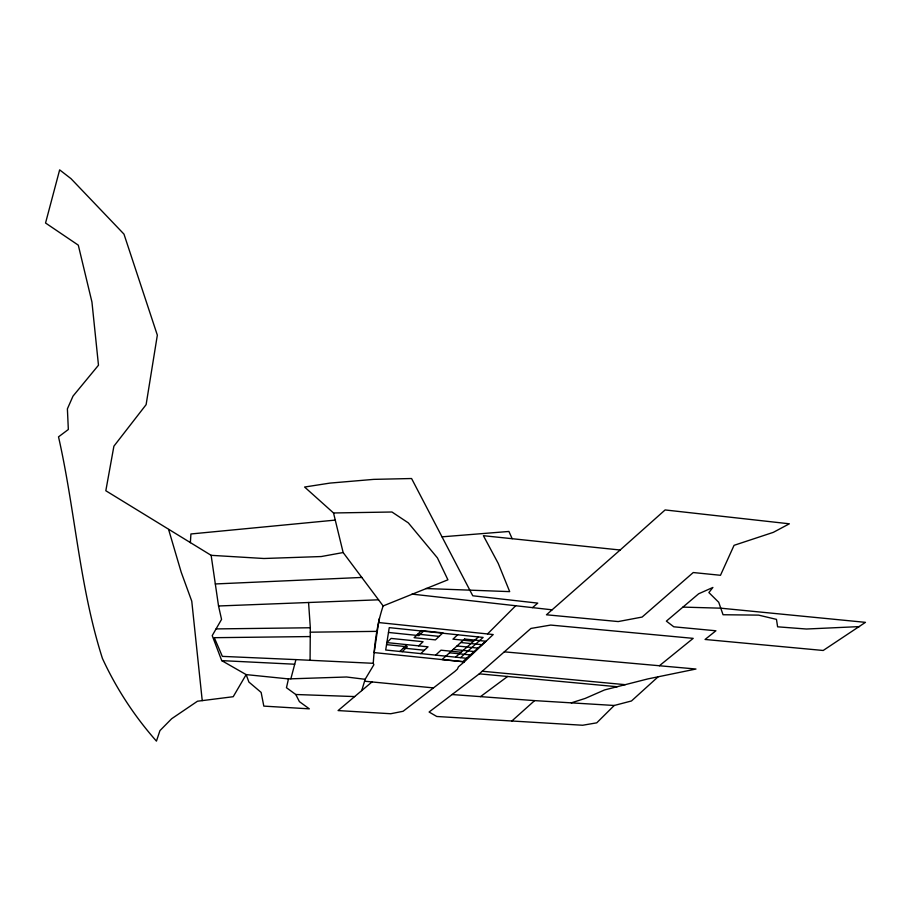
<?xml version="1.0" encoding="UTF-8"?>
<svg xmlns="http://www.w3.org/2000/svg" width="911" height="911" viewBox="0 0 911 911"><rect width="100%" height="100%" fill="white"/><g stroke="black" fill="none" stroke-linecap="round" stroke-linejoin="round"><path stroke-width="1.37" d="M310.07 660.281L310.321 627.759L308.567 602.501M190.365 542.705L190.923 533.971L335.259 520.101M361.735 690.595L365.14 679.31L373.886 664.723L373.259 663.31C374.535 643.929 376.903 624.422 383.144 605.94L447.916 579.806L437.405 557.874L408.322 522.88L391.958 512.005L333.528 512.973L304.593 487.032L329.976 483.092L373.772 479.368L411.578 478.526L472.775 595.783L537.741 603.116L532.514 607.626M378.589 622.532L374.193 652.583L464.303 661.864L493.193 634.546L378.589 622.532L379.352 618.444M288.468 678.9L286.464 687.714L295.768 694.501L299.412 701.641L309.33 708.849L263.814 706.116L261.138 692.417L248.897 682.043L246.152 674.607L221.726 660.623L212.217 635.616L221.555 619.389L218.538 605.986L211.136 555.323L105.824 490.744L113.898 446.185L146.113 404.666L157.341 335.168L123.976 234.127L70.99 178.647L59.648 169.879L45.55 223.013L78.3 245.161L91.943 302.031L98.479 365.22L73.005 396.126L67.391 408.857L68.336 429.491L58.52 436.859C75.18 510.308 79.428 586.513 102.419 658.402C116.266 688.488 134.498 716.331 156.441 741.121L159.937 730.633L171.655 718.733L197.482 701.219L233.216 696.71L246.152 674.607L288.468 678.9L346.579 676.998L365.14 679.31M290.86 678.82L295.927 659.61L373.259 663.31M515.706 605.747L487.522 633.954M658.049 676.873L631.471 700.969L614.23 705.478L596.751 722.833L582.687 725.247L436.779 716.49L429.104 712.026L479.3 673.833L530.919 628.442L550.699 625.071L693.191 638.36L659.405 665.747M399.792 651.513L406.91 644.658M402.184 651.684L407.308 646.753L386.549 644.635M423.49 631.209L418.912 635.616L388.485 632.45M418.684 645.865L423.057 641.708L391.115 638.417L386.868 642.597L428.033 646.821L420.768 653.642M435.686 655.077L440.981 650.192L461.125 652.253M457.686 634.773L452.949 639.146L473.526 641.276M460.602 657.605L483.115 637.427L389.248 627.633L385.695 650.01L466.546 658.289M511.857 721L534.62 700.616L614.23 705.478M620.14 550.016L665.11 509.944L789.359 523.802L773.314 532.354L734.061 545.325L720.487 575.285L693.248 572.541L642.107 617.066L618.205 621.564L546.452 614.788L620.14 550.016L483.388 535.691L498.249 563.442L509.693 591.626L425.881 588.529M455.648 657.104L478.434 636.937M371.995 681.929L338.095 710.569L390.739 713.734L403.095 711.286L454.794 671.487L457.413 669.118L458.415 666.818L464.303 661.864M480.496 696.63L507.609 676.474M859.483 626.597L806.44 629.023L777.607 626.814L776.468 619.378L758.59 615.119L723.049 614.743L718.722 602.285L708.883 592.56L712.892 587.458L698.646 593.79L666.374 621.131L673.798 626.802L715.909 630.776L705.068 639.465L823.191 650.477L865.45 622.35L720.76 608.184L682.931 607.102M571.277 702.859L585.204 698.418L604.597 689.923L647.823 678.923L695.97 669.027L504.307 651.843M383.144 605.94L343.151 552.544L321.264 556.541L263.905 558.5L211.136 555.323M442.04 536.83L508.919 531.466L512.176 538.708M215.315 583.951L361.918 577.437M218.538 605.986L378.566 599.802M216.066 628.92L310.321 627.759M310.298 632.188L376.949 631.357M310.264 636.561L214.279 637.689L222.352 656.375L295.927 659.61M295.768 694.501L354.652 696.573M221.726 660.623L294.709 664.221M452.072 694.535L534.62 700.616M482.249 671.236L625.231 684.673M479.3 673.833L617.123 686.735M364.571 681.212L433.431 687.896M453.234 649.395L474.119 651.536M403.334 648.097L424.389 650.238M449.51 652.8L470.315 654.929M417.796 634.158L439.148 636.379M460.784 642.517L481.817 644.681M457.003 645.967L477.956 648.12M412.011 594.109L552.1 609.823M168.615 529.496L181.198 572.199L191.766 601.192L202.231 700.616M333.528 512.973L343.151 552.544M421.474 630.606L414.129 637.689L435.412 639.886L442.905 632.849L421.474 630.606M464.61 639.032L442.131 659.53L462.799 661.614L485.711 641.219L464.61 639.032"/></g></svg>
